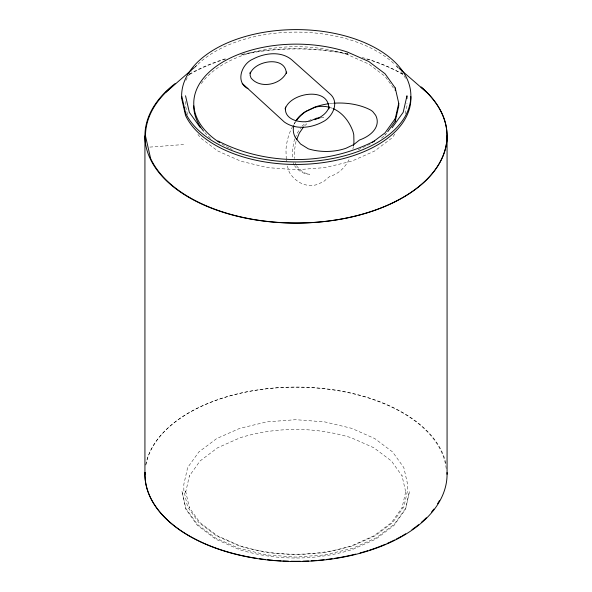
<?xml version="1.0" encoding="UTF-8"?>
<svg xmlns="http://www.w3.org/2000/svg" width="592" height="592" viewBox="0 0 592 592"><rect width="100%" height="100%" fill="white"/><g stroke="black" fill="none" stroke-linecap="round" stroke-linejoin="round"><path stroke-width="0.44" stroke-dasharray="2.96 2.22" d="M296.007 141.414L294.461 150.368L294.705 158.56M405.187 113.708L406.97 105.879L406.97 103.119M294.949 138.831L293.98 141.288L292.433 150.25L292.707 159.344M295.275 138.01L297.228 133.089L300.536 128.257M381.477 138.128L385.022 135.464L386.635 133.207M394.775 134.162L392.141 137.832L374.544 151.071L351.611 161.231L324.912 167.617L296.259 169.793L267.599 167.617L240.9 161.231L217.967 151.071L200.377 137.832L197.217 133.429M194.909 67.014L196.995 65.201M301.957 126.192L305.886 122.781M304.643 125.741L307.914 122.899M370.148 144.085L356.488 150.583M308.684 120.701L311.185 119.577M320.894 117.801L323.506 117.549L321.478 117.431M149.88 147.097L183.594 144.537M208.081 75.709A102.497 59.178 0 0 1 347.504 54.627L368.735 64.032L385.022 76.287L393.643 88.304M398.305 67.621L395.523 65.201A114.619 66.178 0 0 1 398.12 67.947M296.644 165.886L299.804 169.697L304.451 172.82L309.594 174.233C303.555 174.137 297.924 170.77 294.616 165.76M295.526 162.77L296.118 165.249M293.499 162.645L294.091 165.124M287.364 166.071L289.325 172.353A37.74 28.786 -86.5 0 0 316.195 184.822L323.417 181.744L329.848 176.357A37.703 28.764 -86.5 0 0 349.761 158.16M187.531 114.582L185.54 105.879L185.54 100.366M286.247 159.093L285.966 149.717A46.132 35.187 -86.5 0 1 295.719 121.501M286.269 159.966L286.321 161.712M385.022 133.755L385.022 135.464M347.504 52.917L347.504 54.627M353.38 146.431A37.703 28.764 -86.5 0 1 352.854 149.066M330.07 107.492A46.132 35.187 -86.5 0 1 332.475 108.343M185.903 80.408A114.619 66.178 0 0 1 191.445 71.506M194.391 67.947A114.619 66.178 0 0 1 292.359 32.153A114.619 66.178 0 0 1 394.309 64.017M401.073 71.506A114.619 66.178 0 0 1 406.238 79.654M189.647 74.422A150.768 87.046 0 0 1 225.892 58.985M240.803 55.026A150.768 87.046 0 0 1 348.999 54.427M366.618 58.985A150.768 87.046 0 0 1 402.871 74.422M232.227 149.517A102.497 59.178 0 0 1 229.829 148.377M229.045 147.985A102.497 59.178 0 0 1 222.163 144.196M210.537 138.313A102.497 59.178 0 0 1 204.188 131.883M201.295 83.613A102.497 59.178 0 0 1 207.496 76.287M294.372 123.891A46.132 26.633 0 0 1 295.408 121.656M330.018 103.578A46.132 26.633 0 0 1 332.771 103.297M145.765 465.157A150.782 87.054 0 0 1 298.893 387.205A150.782 87.054 0 0 1 446.22 468.797M145.854 464.653A151.071 87.216 0 0 1 296 387.064A151.071 87.216 0 0 1 446.146 464.653M189.181 74.215A151.071 87.216 0 0 1 227.21 58.238M242.246 54.375A151.071 87.216 0 0 1 348.851 54.183M362.2 57.491A151.071 87.216 0 0 1 402.819 74.215M181.988 491.441L185.866 509.224L197.395 525.385L215.651 539.157L239.301 549.598C275.909 560.816 315.551 560.816 352.151 549.598L375.802 539.157L394.057 525.385L405.587 509.224L409.464 491.441L405.587 508.432L394.228 524.268L376.149 537.869L352.595 548.303L325.163 554.867L295.726 557.102L266.289 554.867L238.857 548.303L215.303 537.869L197.232 524.268L185.866 508.432L181.988 491.441M185.74 491.826L185.673 492.233L189.425 475.783L189.24 476.131L199.992 461.02L217.56 447.796L240.256 437.71C276.242 426.684 315.21 426.684 351.197 437.71L373.892 447.796L391.46 461.02L402.212 476.131L402.027 475.783L405.779 492.233L405.779 491.427L402.027 507.869L402.212 507.522L391.46 522.64L373.892 535.856L351.197 545.95C315.21 556.976 276.242 556.976 240.256 545.95L217.56 535.856L199.992 522.64L189.24 507.522L189.425 507.869L185.673 491.427L185.74 491.826M187.649 467.569L183.838 484.293L183.838 490.272L187.649 506.989L198.823 522.573L216.605 535.952L239.782 546.216L266.77 552.669L295.726 554.874L324.69 552.669L351.678 546.216L374.847 535.952L392.629 522.573L403.811 506.989L407.622 490.272L407.622 484.293L403.811 467.569L392.629 451.992L374.847 438.613L351.678 428.342L324.69 421.889L295.726 419.691L266.77 421.889L239.782 428.342L216.605 438.613L198.823 451.992L187.649 467.569"/><path stroke-width="0.89" d="M286.313 73.29C285.544 55.574 255.196 60.347 250.29 73.415M250.061 73.519L250.349 72.135L250.12 75.325L251.06 78.04C260.169 89.333 281.311 84.797 286.683 72.009L286.402 73.393M387.716 131.705L395.256 121.19L395.256 118.629L398.749 103.311L395.256 87.993L385.022 73.726L368.735 61.472L347.504 52.066A102.497 59.178 0 0 0 216.739 65.971A102.497 59.178 0 0 0 219.795 142.716M395.256 121.19L398.749 105.879L398.749 103.311M296.651 139.771L299.249 133.207L303.511 126.999M395.256 118.629L385.022 132.897L372.272 142.487M392.141 127.731L403.196 112.317L406.97 95.778L406.97 98.531M165.686 92.448L194.213 67.621M314.885 119.688C320.96 117.342 327.05 113.338 329.174 106.863L328.745 108.935C329.714 86.328 290.028 92.396 285.181 109.083L285.61 107.011C283.427 119.525 299.774 123.402 309.239 121.182M309.882 121.197L316.542 118.208L320.02 117.882M374.544 140.97C326.414 165.76 266.104 165.76 217.967 140.97M247.93 88.645C234.98 82.103 241.706 63.818 252.828 59.163C264.594 52.903 281.178 50.727 291.93 59.977L329.981 93.891C339.919 102.209 332.593 117.268 322.655 121.915C311.081 128.124 295.593 129.988 284.375 122.056L242.209 83.405M399.001 68.228L426.832 92.448M200.377 127.731L189.314 112.317L185.54 95.778M447.071 135.886L447.071 474.281M395.256 87.993L395.256 90.561M144.929 135.886L144.929 474.281M329.248 107.263A46.132 35.187 -86.5 0 0 315.099 107.27L306.316 111.215A46.132 35.187 -86.5 0 0 296.259 120.761M333.259 108.676A46.132 35.187 -86.5 0 1 353.054 131.764L353.779 134.791L353.935 141.991A37.703 28.764 -86.5 0 1 353.528 145.543M421.141 87.202A150.768 87.046 0 0 1 358.87 215.155A150.768 87.046 0 0 1 150.627 158.501L145.484 135.975A150.768 87.046 0 0 1 171.377 87.202M410.833 96.481A114.619 66.178 0 0 1 312.768 163.769A114.619 66.178 0 0 1 185.54 115.418L181.64 98.287A114.619 66.178 0 0 1 181.677 96.481M421.127 87.017A151.071 87.216 0 0 1 393.998 202.264A151.071 87.216 0 0 1 192.615 199.482A151.071 87.216 0 0 1 175.054 83.62M203.574 131.143A102.497 59.178 0 0 1 193.762 105.879M293.817 125.6A46.132 26.633 0 0 0 295.423 137.67L300.514 143.967L308.314 148.829A37.74 21.793 0 0 0 346.039 148.229L353.683 144.64L359.47 140.03A37.703 21.771 0 0 0 375.617 115.225L372.634 111.429L370.57 110.008A46.132 26.633 0 0 0 333.696 103.223M295.837 120.916A46.132 26.633 0 0 1 305.391 111.659L314.618 107.189A46.132 26.633 0 0 1 329.1 103.689M439.405 500.654A150.782 87.054 0 0 1 437.592 503.74M433.929 509.061A150.782 87.054 0 0 1 431.568 512.036M426.314 517.771A150.782 87.054 0 0 1 421.289 522.44M418.574 524.727A150.782 87.054 0 0 1 411.98 529.677M405.653 533.829A150.782 87.054 0 0 1 402.353 535.797M401.598 536.226A150.782 87.054 0 0 1 396.181 539.164M394.575 539.978A150.782 87.054 0 0 1 387.094 543.493M385.377 544.24A150.782 87.054 0 0 1 369.467 550.175M367.787 550.708A150.782 87.054 0 0 1 360.069 552.972M355.659 554.127A150.782 87.054 0 0 1 334.754 558.33M332.112 558.722A150.782 87.054 0 0 1 326.762 559.433M324.061 559.743A150.782 87.054 0 0 1 318.607 560.291M316.779 560.446A150.782 87.054 0 0 1 311.281 560.831M308.528 560.979A150.782 87.054 0 0 1 303.03 561.194M300.285 561.253A150.782 87.054 0 0 1 291.175 561.253M288.43 561.194A150.782 87.054 0 0 1 282.924 560.979M281.089 560.883A150.782 87.054 0 0 1 274.673 560.446M272.845 560.291A150.782 87.054 0 0 1 267.399 559.743M265.593 559.536A150.782 87.054 0 0 1 259.34 558.722M256.699 558.33A150.782 87.054 0 0 1 144.973 472.431M447.034 472.542A151.071 87.216 0 0 1 296 561.497A151.071 87.216 0 0 1 144.966 472.542M185.54 112.902L181.64 95.778A114.619 66.178 0 0 1 344.699 35.801A114.619 66.178 0 0 1 369.933 146.468A114.619 66.178 0 0 1 185.54 112.902"/></g></svg>
